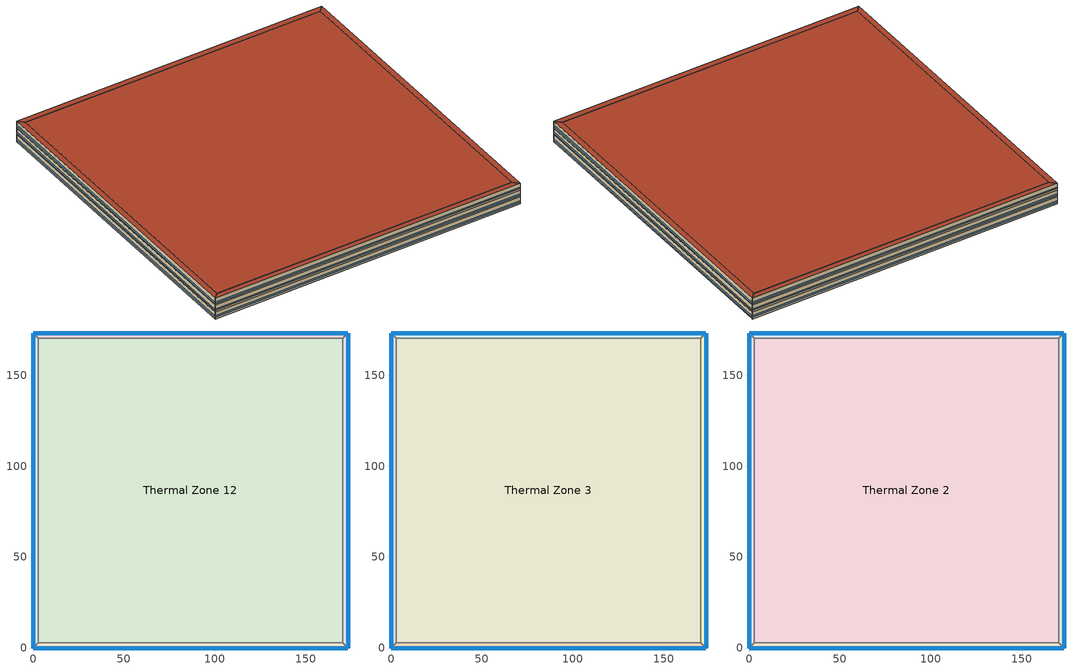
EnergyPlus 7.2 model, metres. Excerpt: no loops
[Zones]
Thermal Zone 15
 floor ground (000_ExtSlabCarpet_4in_ClimateZone 1-8): 173.21,0 0,0 3,3 170.21,3 z0
 wall outside (ASHRAE_189.1-2009_ExtWall_SteelFrame_ClimateZone 4-8): 0,0 173.21,0 z0:4
 wall to Thermal Zone 12 (000_Interior Wall): 170.21,3 3,3 z0:4
 wall to Thermal Zone 11 (000_Interior Wall): 173.21,0 170.21,3 z0:4
 wall to Thermal Zone 8 (000_Interior Wall): 3,3 0,0 z0:4
 window (ASHRAE_189.1-2009_ExtWindow_ClimateZone 4-5): 0.03,0 173.18,0 z1:1.8
Thermal Zone 12
 floor ground (000_ExtSlabCarpet_4in_ClimateZone 1-8): 3,3 3,170.21 170.21,170.21 170.21,3 z0
 wall to Thermal Zone 11 (000_Interior Wall): 170.21,3 170.21,170.21 z0:4
 wall to Thermal Zone 14 (000_Interior Wall): 170.21,170.21 3,170.21 z0:4
 wall to Thermal Zone 8 (000_Interior Wall): 3,170.21 3,3 z0:4
Thermal Zone 8
 floor ground (000_ExtSlabCarpet_4in_ClimateZone 1-8): 0,0 0,173.21 3,170.21 3,3 z0
 wall outside (ASHRAE_189.1-2009_ExtWall_SteelFrame_ClimateZone 4-8): 0,173.21 0,0 z0:4
 wall to Thermal Zone 14 (000_Interior Wall): 3,170.21 0,173.21 z0:4
 window (ASHRAE_189.1-2009_ExtWindow_ClimateZone 4-5): 0,173.18 0,0.03 z1:1.8
Thermal Zone 14
 floor ground (000_ExtSlabCarpet_4in_ClimateZone 1-8): 0,173.21 173.21,173.21 170.21,170.21 3,170.21 z0
 wall outside (ASHRAE_189.1-2009_ExtWall_SteelFrame_ClimateZone 4-8): 173.21,173.21 0,173.21 z0:4
 wall to Thermal Zone 11 (000_Interior Wall): 170.21,170.21 173.21,173.21 z0:4
 window (ASHRAE_189.1-2009_ExtWindow_ClimateZone 4-5): 173.18,173.21 0.03,173.21 z1:1.8
Thermal Zone 11
 floor ground (000_ExtSlabCarpet_4in_ClimateZone 1-8): 173.21,173.21 173.21,0 170.21,3 170.21,170.21 z0
 wall outside (ASHRAE_189.1-2009_ExtWall_SteelFrame_ClimateZone 4-8): 173.21,0 173.21,173.21 z0:4
 window (ASHRAE_189.1-2009_ExtWindow_ClimateZone 4-5): 173.21,0.03 173.21,173.18 z1:1.8
Thermal Zone 5
 floor to Thermal Zone 11 (000_Interior Floor): 173.21,173.21 173.21,0 170.21,3 170.21,170.21 z4
 wall outside (ASHRAE_189.1-2009_ExtWall_SteelFrame_ClimateZone 4-8): 173.21,0 173.21,173.21 z4:8
 wall to Thermal Zone 7 (000_Interior Wall): 170.21,3 173.21,0 z4:8
 wall to Thermal Zone 3 (000_Interior Wall): 170.21,170.21 170.21,3 z4:8
 wall to Thermal Zone 4 (000_Interior Wall): 173.21,173.21 170.21,170.21 z4:8
 window (ASHRAE_189.1-2009_ExtWindow_ClimateZone 4-5): 173.21,0.03 173.21,173.18 z5:5.8
Thermal Zone 4
 floor to Thermal Zone 14 (000_Interior Floor): 0,173.21 173.21,173.21 170.21,170.21 3,170.21 z4
 wall outside (ASHRAE_189.1-2009_ExtWall_SteelFrame_ClimateZone 4-8): 173.21,173.21 0,173.21 z4:8
 wall to Thermal Zone 3 (000_Interior Wall): 3,170.21 170.21,170.21 z4:8
 wall to Thermal Zone 9 (000_Interior Wall): 0,173.21 3,170.21 z4:8
 window (ASHRAE_189.1-2009_ExtWindow_ClimateZone 4-5): 173.18,173.21 0.03,173.21 z5:5.8
Thermal Zone 3
 floor to Thermal Zone 12 (000_Interior Floor): 3,3 3,170.21 170.21,170.21 170.21,3 z4
 wall to Thermal Zone 7 (000_Interior Wall): 3,3 170.21,3 z4:8
 wall to Thermal Zone 9 (000_Interior Wall): 3,170.21 3,3 z4:8
Thermal Zone 7
 floor to Thermal Zone 15 (000_Interior Floor): 173.21,0 0,0 3,3 170.21,3 z4
 wall outside (ASHRAE_189.1-2009_ExtWall_SteelFrame_ClimateZone 4-8): 0,0 173.21,0 z4:8
 wall to Thermal Zone 9 (000_Interior Wall): 3,3 0,0 z4:8
 window (ASHRAE_189.1-2009_ExtWindow_ClimateZone 4-5): 0.03,0 173.18,0 z5:5.8
Thermal Zone 9
 floor to Thermal Zone 8 (000_Interior Floor): 0,0 0,173.21 3,170.21 3,3 z4
 wall outside (ASHRAE_189.1-2009_ExtWall_SteelFrame_ClimateZone 4-8): 0,173.21 0,0 z4:8
 window (ASHRAE_189.1-2009_ExtWindow_ClimateZone 4-5): 0,173.18 0,0.03 z5:5.8
Thermal Zone 10
 floor to Thermal Zone 7 (000_Interior Floor): 173.21,0 0,0 3,3 170.21,3 z8
 wall outside (ASHRAE_189.1-2009_ExtWall_SteelFrame_ClimateZone 4-8): 0,0 173.21,0 z8:12
 wall to Thermal Zone 1 (000_Interior Wall): 3,3 0,0 z8:12
 wall to Thermal Zone 2 (000_Interior Wall): 170.21,3 3,3 z8:12
 wall to Thermal Zone 13 (000_Interior Wall): 173.21,0 170.21,3 z8:12
 window (ASHRAE_189.1-2009_ExtWindow_ClimateZone 4-5): 0.03,0 173.18,0 z9:9.8
 roof outside (ASHRAE_189.1-2009_ExtRoof_IEAD_ClimateZone 2-5): 170.21,3 3,3 0,0 173.21,0 z12
Thermal Zone 13
 floor to Thermal Zone 5 (000_Interior Floor): 173.21,173.21 173.21,0 170.21,3 170.21,170.21 z8
 wall outside (ASHRAE_189.1-2009_ExtWall_SteelFrame_ClimateZone 4-8): 173.21,0 173.21,173.21 z8:12
 wall to Thermal Zone 2 (000_Interior Wall): 170.21,170.21 170.21,3 z8:12
 wall to Thermal Zone 6 (000_Interior Wall): 173.21,173.21 170.21,170.21 z8:12
 window (ASHRAE_189.1-2009_ExtWindow_ClimateZone 4-5): 173.21,0.03 173.21,173.18 z9:9.8
 roof outside (ASHRAE_189.1-2009_ExtRoof_IEAD_ClimateZone 2-5): 170.21,170.21 170.21,3 173.21,0 173.21,173.21 z12
Thermal Zone 6
 floor to Thermal Zone 4 (000_Interior Floor): 0,173.21 173.21,173.21 170.21,170.21 3,170.21 z8
 wall outside (ASHRAE_189.1-2009_ExtWall_SteelFrame_ClimateZone 4-8): 173.21,173.21 0,173.21 z8:12
 wall to Thermal Zone 2 (000_Interior Wall): 3,170.21 170.21,170.21 z8:12
 wall to Thermal Zone 1 (000_Interior Wall): 0,173.21 3,170.21 z8:12
 window (ASHRAE_189.1-2009_ExtWindow_ClimateZone 4-5): 173.18,173.21 0.03,173.21 z9:9.8
 roof outside (ASHRAE_189.1-2009_ExtRoof_IEAD_ClimateZone 2-5): 3,170.21 170.21,170.21 173.21,173.21 0,173.21 z12
Thermal Zone 2
 floor to Thermal Zone 3 (000_Interior Floor): 3,3 3,170.21 170.21,170.21 170.21,3 z8
 wall to Thermal Zone 1 (000_Interior Wall): 3,170.21 3,3 z8:12
 roof outside (ASHRAE_189.1-2009_ExtRoof_IEAD_ClimateZone 2-5): 170.21,3 170.21,170.21 3,170.21 3,3 z12
Thermal Zone 1
 floor to Thermal Zone 9 (000_Interior Floor): 0,0 0,173.21 3,170.21 3,3 z8
 wall outside (ASHRAE_189.1-2009_ExtWall_SteelFrame_ClimateZone 4-8): 0,173.21 0,0 z8:12
 window (ASHRAE_189.1-2009_ExtWindow_ClimateZone 4-5): 0,173.18 0,0.03 z9:9.8
 roof outside (ASHRAE_189.1-2009_ExtRoof_IEAD_ClimateZone 2-5): 3,3 3,170.21 0,173.21 0,0 z12
[Site:Location]
Philadelphia International Ap_PA_USA Design_Conditions: Latitude {deg}=39.87; Longitude {deg}=-75.23; Time Zone {hr}=-5; Elevation {m}=2
[SizingPeriod:DesignDay] Day of Month=21; Dry-Bulb Temperature Range Modifier Type=DefaultMultipliers; Humidity Condition Type=Wetbulb; Barometric Pressure {Pa}=101301; Rain Indicator=No; Snow Indicator=No; Daylight Saving Time Indicator=No
Name | Month | Day Type | Maximum Dry-Bulb Temperature {C} | Daily Dry-Bulb Temperature Range {deltaC} | Wetbulb or DewPoint at Maximum Dry-Bulb {C} | Wind Speed {m/s} | Wind Direction {deg} | Solar Model Indicator | Sky Clearness | ASHRAE Clear Sky Optical Depth for Beam Irradiance (taub) | ASHRAE Clear Sky Optical Depth for Diffuse Irradiance (taud)
Philadelphia International Ap Ann Htg Wind 99% Condns WS=>MCDB | 1 | WinterDesignDay | 1.1 | 0 | 1.1 | 11.6 | 290 | ASHRAEClearSky | 0
Philadelphia International Ap Ann Clg 1% Condns WB=>MDB | 7 | SummerDesignDay | 30.2 | 9.4 | 25 | 5 | 240 | ASHRAETau |  | 0.55 | 1.776
Philadelphia International Ap Ann Htg 99% Condns DB | 1 | WinterDesignDay | -8.4 | 0 | -8.4 | 5.2 | 290 | ASHRAEClearSky | 0
Philadelphia International Ap Ann Htg Wind 99.6% Condns WS=>MCDB | 1 | WinterDesignDay | 2.8 | 0 | 2.8 | 12.7 | 290 | ASHRAEClearSky | 0
[Building]
Building 1
[Material] Thermal Absorptance=0.9
Name | Roughness | Thickness {m} | Conductivity {W/m-K} | Density {kg/m3} | Specific Heat {J/kg-K} | Solar Absorptance | Visible Absorptance
Metal Decking | MediumSmooth | 0.0015 | 45.006 | 7680 | 418.4 | 0.7 | 0.3
Roof Membrane | VeryRough | 0.0095 | 0.16 | 1121.29 | 1460 | 0.7 | 0.7
000_F16 Acoustic tile | MediumSmooth | 0.0191 | 0.06 | 368 | 590 | 0.7 | 0.7
1/2IN Gypsum | Smooth | 0.0127 | 0.16 | 784.9 | 830 | 0.92 | 0.92
Roof Insulation [21] | MediumRough | 0.2105 | 0.049 | 265 | 836.8 | 0.7 | 0.7
000_M11 100mm lightweight concrete | MediumRough | 0.1016 | 0.53 | 1280 | 840 | 0.7 | 0.7
MAT-CC05 4 HW CONCRETE | Rough | 0.1016 | 1.311 | 2240 | 836.8 | 0.7 | 0.7
000_G01a 19mm gypsum board | MediumSmooth | 0.019 | 0.16 | 800 | 1090 | 0.7 | 0.7
Wall Insulation [39] | MediumRough | 0.1184 | 0.045 | 265 | 836.8 | 0.7 | 0.7
[Material:AirGap]
Name | Thermal Resistance {m2-K/W}
000_F04 Wall air space resistance | 0.15
000_F05 Ceiling air space resistance | 0.18
[Material:NoMass] Thermal Absorptance=0.9; Solar Absorptance=0.7
Name | Roughness | Thermal Resistance {m2-K/W} | Visible Absorptance
MAT-SHEATH | Rough | 0.3626 | 0.7
CP02 CARPET PAD | VeryRough | 0.2165 | 0.8
[WindowMaterial:Glazing]
Theoretical Glass [207]: Optical Data Type=SpectralAverage; Thickness {m}=0.003; Solar Transmittance at Normal Incidence=0.3311; Front Side Solar Reflectance at Normal Incidence=0.6189; Back Side Solar Reflectance at Normal Incidence=0.6189; Visible Transmittance at Normal Incidence=0.44; Front Side Visible Reflectance at Normal Incidence=0.51; Back Side Visible Reflectance at Normal Incidence=0.51; Infrared Transmittance at Normal Incidence=0; Front Side Infrared Hemispherical Emissivity=0.9; Back Side Infrared Hemispherical Emissivity=0.9; Conductivity {W/m-K}=0.0133; Dirt Correction Factor for Solar and Visible Transmittance=1; Solar Diffusing=No
[Construction]
ASHRAE_189.1-2009_ExtWindow_ClimateZone 4-5: Theoretical Glass [207]
000_Interior Floor: 000_F16 Acoustic tile, 000_F05 Ceiling air space resistance, 000_M11 100mm lightweight concrete
ASHRAE_189.1-2009_ExtWall_SteelFrame_ClimateZone 4-8: MAT-SHEATH, Wall Insulation [39], 1/2IN Gypsum
000_Interior Wall: 000_G01a 19mm gypsum board, 000_F04 Wall air space resistance, 000_G01a 19mm gypsum board
ASHRAE_189.1-2009_ExtRoof_IEAD_ClimateZone 2-5: Roof Membrane, Roof Insulation [21], Metal Decking
000_ExtSlabCarpet_4in_ClimateZone 1-8: MAT-CC05 4 HW CONCRETE, CP02 CARPET PAD
[AvailabilityManager:Scheduled]
Name | Schedule
AvailabilityManager:Scheduled {444a0098-d082-48d8-96f9-fbd10a485aca} | Schedule:Compact {2f3edb90-3a9b-4576-9538-f4a1ff6df417}
AvailabilityManager:Scheduled {16854e3c-27e7-44eb-b45b-a8f21e4549f5} | Schedule:Compact {f80d926a-7360-48e9-94a3-4167c03d9d74}
[Zone]
Thermal Zone 5; Thermal Zone 4; Thermal Zone 15; Thermal Zone 10; Thermal Zone 12; Thermal Zone 13; Thermal Zone 3; Thermal Zone 7; Thermal Zone 8; Thermal Zone 14; Thermal Zone 6; Thermal Zone 11; Thermal Zone 2; Thermal Zone 1; Thermal Zone 9
[Schedule:Compact]
Schedule:Compact {2f3edb90-3a9b-4576-9538-f4a1ff6df417}; Schedule:Compact {f80d926a-7360-48e9-94a3-4167c03d9d74}: Through: 12/31, For: AllDays, Until: 24:00, 1
